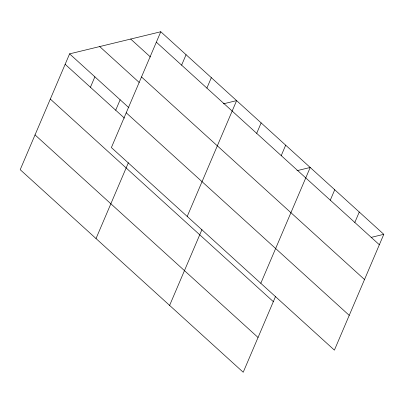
<?xml version="1.0" encoding="UTF-8"?>
<svg xmlns="http://www.w3.org/2000/svg" width="404" height="404" viewBox="0 0 404 404"><rect width="100%" height="100%" fill="white"/><g stroke="black" fill="none" stroke-linecap="round" stroke-linejoin="round"><path stroke-width="0.61" d="M160.787 31.749L111.383 147.566L334.401 350.137L383.8 234.32L160.787 31.749L69.599 53.863L20.2 169.68L243.213 372.251L275.558 296.425M90.425 87.254L94.874 76.821M115.701 110.211L120.15 99.778M96.026 238.552L128.366 162.731M181.613 65.14L186.062 54.712M206.888 88.097L211.337 77.669M187.209 216.443L236.613 100.626L223.372 103.833M169.619 305.399L201.96 229.578M256.692 133.335L261.141 122.907M281.224 155.621L285.673 145.188M260.807 283.29L310.206 167.473L296.965 170.685M330.29 200.187L334.739 189.754M354.818 222.468L359.267 212.034M371.16 237.385L383.8 234.32M156.338 42.183L379.351 244.748M130.694 39.047L150.455 56.999M141.501 76.962L364.519 279.528M99.692 46.566L139.213 82.467M69.599 53.863L128.881 107.711M126.22 112.792L349.233 315.357M65.15 64.297L124.432 118.14M50.318 99.071L273.331 301.642M35.032 134.906L258.05 337.471"/></g></svg>
